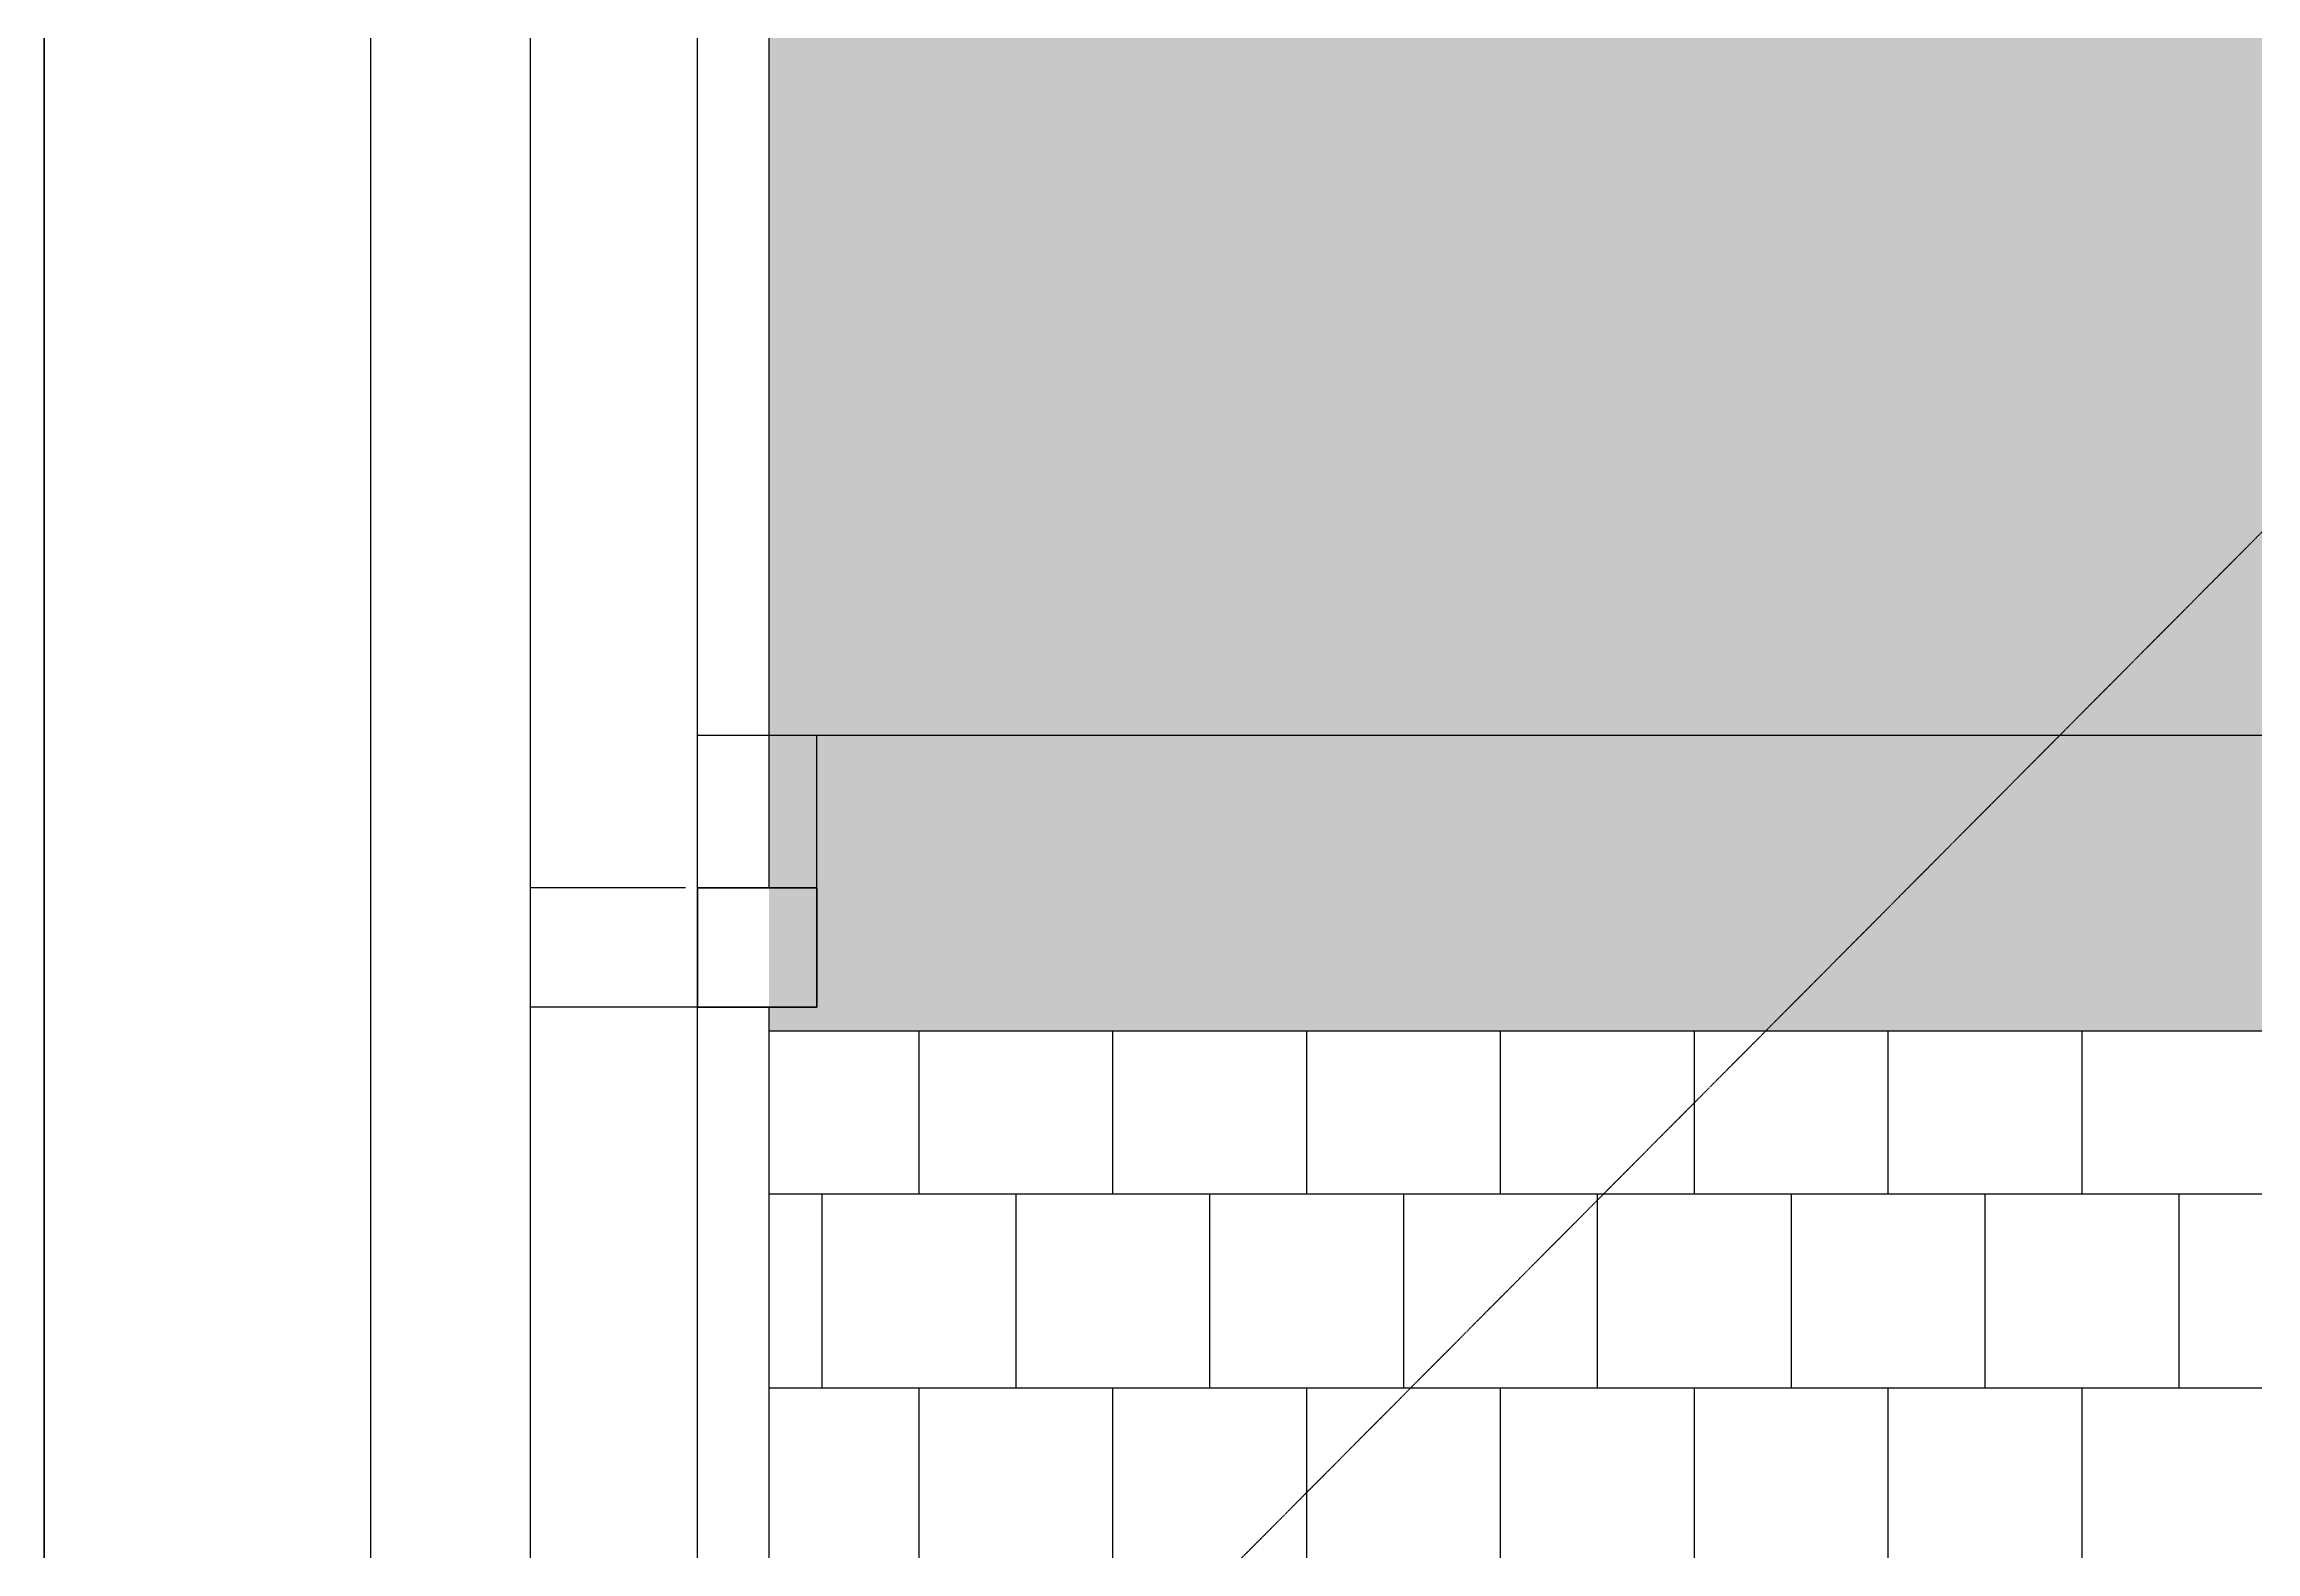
# Model space of a CAD drawing. Header units: millimetres. Extents: x -249630 to 95394, y -188036 to 109963.
# Drawn here: x -100853 to -95056, y 46676 to 50625 of the extents above; entities that cross this region are included whole.
import ezdxf

# ---------------------------------------------------------------- set-up
doc = ezdxf.new("R2010")
doc.units = ezdxf.units.MM
doc.header["$PDMODE"] = 2
doc.linetypes.add('HIDDEN2', pattern=[4.7625, 3.175, -1.5875])
for name, color, linetype in [('04', 4, 'Continuous'), ('Arboles', 86, 'Continuous'), ('cotas', 1, 'Continuous'), ('Layer2', 8, 'Continuous'), ('Layer8', 8, 'Continuous'), ('TERRAZA', 1, 'Continuous')]:
    doc.layers.add(name, color=color, linetype=linetype)
doc.layers.add('MUROS', color=6, linetype='Continuous', lineweight=60)
doc.styles.add('COTAS', font='arial.ttf', dxfattribs={"width": 1.1})
doc.dimstyles.new('COTA1-50', dxfattribs={"dimscale": 0.5, "dimtxt": 0.22, "dimasz": 0.12, "dimexe": 0.08, "dimexo": 0.05, "dimgap": 0.076, "dimtad": 2, "dimzin": 4, "dimdsep": 46, "dimtxsty": 'COTAS', "dimblk": 'ARCHTICK', "dimcen": -0.1, "dimclrd": 141, "dimclre": 141, "dimclrt": 11, "dimadec": 0, "dimazin": 0, "dimtfac": 1, "dimtix": 1, "dimtmove": 1, "dimatfit": 3, "dimfxl": 1, "dimtolj": 1, "dimtzin": 0, "dimarcsym": 0})

# ---------------------------------------------------------------- blocks, each defined once
blk = doc.blocks.new('_ArchTick')
at = {"color": 0, "linetype": 'ByBlock', "const_width": 0.15}
blk.add_lwpolyline([(-0.5, -0.5), (0.5, 0.5)], dxfattribs=at)
blk = doc.blocks.new('*D48')
at = {"layer": 'cotas', "color": 141, "lineweight": -2, "transparency": 16777216}
for p, q in [((-99171.8, 54540.3), (-99579.4, 54540.3)), ((-99579.4, 54540.3), (-99579.4, 48415.3)), ((-99171.8, 48415.3), (-99579.4, 48415.3))]:
    blk.add_line(p, q, dxfattribs=at)
at = {"layer": 'Defpoints', "color": 0, "transparency": 16777216}
for p in [(-99171.7, 54540.3), (-99579.4, 48415.3), (-99171.7, 48415.3)]:
    blk.add_point(p, dxfattribs=at)
at = {"layer": 'cotas', "color": 141, "lineweight": -2, "transparency": 16777216, "xscale": 0.06, "yscale": 0.06, "zscale": 0.06}
for p, rotation in [((-99579.4, 54540.3), 90), ((-99579.4, 48415.3), 270)]:
    blk.add_blockref('_ArchTick', p, dxfattribs=dict(at, rotation=rotation))
at = {"layer": 'cotas', "color": 11, "transparency": 16777216, "insert": (-99579.5, 51477.8), "char_height": 0.11, "attachment_point": 5, "rotation": 90, "style": 'COTAS'}
blk.add_mtext('\\A1;6125.00', dxfattribs=at)
blk = doc.blocks.new('*D49')
at = {"layer": 'cotas', "color": 141, "lineweight": -2, "transparency": 16777216}
for p, q in [((-99171.8, 48415.3), (-99579.4, 48415.3)), ((-99579.4, 48415.3), (-99579.4, 48102.8)), ((-99140.5, 48102.8), (-99579.4, 48102.8))]:
    blk.add_line(p, q, dxfattribs=at)
at = {"layer": 'Defpoints', "color": 0, "transparency": 16777216}
for p in [(-99171.7, 48415.3), (-99579.4, 48102.8), (-99140.5, 48102.8)]:
    blk.add_point(p, dxfattribs=at)
at = {"layer": 'cotas', "color": 141, "lineweight": -2, "transparency": 16777216, "xscale": 0.06, "yscale": 0.06, "zscale": 0.06}
for p, rotation in [((-99579.4, 48415.3), 90), ((-99579.4, 48102.8), 270)]:
    blk.add_blockref('_ArchTick', p, dxfattribs=dict(at, rotation=rotation))
at = {"layer": 'cotas', "color": 11, "transparency": 16777216, "insert": (-99579.5, 48259), "char_height": 0.11, "attachment_point": 5, "rotation": 90, "style": 'COTAS'}
blk.add_mtext('\\A1;312.50', dxfattribs=at)
blk = doc.blocks.new('*D50')
at = {"layer": 'cotas', "color": 141, "lineweight": -2, "transparency": 16777216}
for p, q in [((-99140.5, 48102.8), (-99579.4, 48102.8)), ((-99579.4, 48102.8), (-99579.4, 45852.8)), ((-99140.5, 45852.8), (-99579.4, 45852.8))]:
    blk.add_line(p, q, dxfattribs=at)
at = {"layer": 'Defpoints', "color": 0, "transparency": 16777216}
for p in [(-99140.5, 48102.8), (-99579.4, 45852.8), (-99140.5, 45852.8)]:
    blk.add_point(p, dxfattribs=at)
at = {"layer": 'cotas', "color": 141, "lineweight": -2, "transparency": 16777216, "xscale": 0.06, "yscale": 0.06, "zscale": 0.06}
for p, rotation in [((-99579.4, 48102.8), 90), ((-99579.4, 45852.8), 270)]:
    blk.add_blockref('_ArchTick', p, dxfattribs=dict(at, rotation=rotation))
at = {"layer": 'cotas', "color": 11, "transparency": 16777216, "insert": (-99579.5, 46977.8), "char_height": 0.11, "attachment_point": 5, "rotation": 90, "style": 'COTAS'}
blk.add_mtext('\\A1;2250.00', dxfattribs=at)
blk = doc.blocks.new('*D76')
at = {"layer": 'cotas', "color": 141, "lineweight": -2, "transparency": 16777216}
for p, q in [((-99579.4, 58040.3), (-99997.5, 58040.3)), ((-99997.4, 58040.3), (-99997.4, 29727.8)), ((-99579.4, 29727.8), (-99997.5, 29727.8))]:
    blk.add_line(p, q, dxfattribs=at)
at = {"layer": 'Defpoints', "color": 0, "transparency": 16777216}
for p in [(-99579.4, 58040.3), (-99997.4, 29727.8), (-99579.4, 29727.8)]:
    blk.add_point(p, dxfattribs=at)
at = {"layer": 'cotas', "color": 141, "lineweight": -2, "transparency": 16777216, "xscale": 0.06, "yscale": 0.06, "zscale": 0.06}
for p, rotation in [((-99997.4, 58040.3), 90), ((-99997.4, 29727.8), 270)]:
    blk.add_blockref('_ArchTick', p, dxfattribs=dict(at, rotation=rotation))
at = {"layer": 'cotas', "color": 11, "transparency": 16777216, "insert": (-99997.5, 43884), "char_height": 0.11, "attachment_point": 5, "rotation": 90, "style": 'COTAS'}
blk.add_mtext('\\A1;28312.50', dxfattribs=at)
blk = doc.blocks.new('*D77')
at = {"layer": 'cotas', "color": 141, "lineweight": -2, "transparency": 16777216}
for p, q in [((-99140.5, 48415.3), (-99140.5, 48815.3)), ((-99140.5, 48815.3), (-98828, 48815.3)), ((-98828, 48415.3), (-98828, 48815.3))]:
    blk.add_line(p, q, dxfattribs=at)
at = {"layer": 'Defpoints', "color": 0, "transparency": 16777216}
for p in [(-98828, 48815.3), (-99140.5, 48415.3), (-98828, 48415.3)]:
    blk.add_point(p, dxfattribs=at)
at = {"layer": 'cotas', "color": 141, "lineweight": -2, "transparency": 16777216, "xscale": 0.06, "yscale": 0.06, "zscale": 0.06, "rotation": 180}
blk.add_blockref('_ArchTick', (-99140.5, 48815.3), dxfattribs=at)
at = {"layer": 'cotas', "color": 141, "lineweight": -2, "transparency": 16777216, "xscale": 0.06, "yscale": 0.06, "zscale": 0.06}
blk.add_blockref('_ArchTick', (-98828, 48815.3), dxfattribs=at)
at = {"layer": 'cotas', "color": 11, "transparency": 16777216, "insert": (-98984.2, 48815.4), "char_height": 0.11, "attachment_point": 5, "style": 'COTAS'}
blk.add_mtext('\\A1;312.50', dxfattribs=at)
blk = doc.blocks.new('*D78')
at = {"layer": 'cotas', "color": 141, "lineweight": -2, "transparency": 16777216}
for p, q in [((-98828, 48415.3), (-98828, 48815.3)), ((-98828, 48815.3), (-94453, 48815.3)), ((-94453, 48415.3), (-94453, 48815.3))]:
    blk.add_line(p, q, dxfattribs=at)
at = {"layer": 'Defpoints', "color": 0, "transparency": 16777216}
for p in [(-94453, 48815.3), (-98828, 48415.3), (-94453, 48415.3)]:
    blk.add_point(p, dxfattribs=at)
at = {"layer": 'cotas', "color": 141, "lineweight": -2, "transparency": 16777216, "xscale": 0.06, "yscale": 0.06, "zscale": 0.06, "rotation": 180}
blk.add_blockref('_ArchTick', (-98828, 48815.3), dxfattribs=at)
at = {"layer": 'cotas', "color": 141, "lineweight": -2, "transparency": 16777216, "xscale": 0.06, "yscale": 0.06, "zscale": 0.06}
blk.add_blockref('_ArchTick', (-94453, 48815.3), dxfattribs=at)
at = {"layer": 'cotas', "color": 11, "transparency": 16777216, "insert": (-96640.5, 48815.4), "char_height": 0.11, "attachment_point": 5, "style": 'COTAS'}
blk.add_mtext('\\A1;4375.00', dxfattribs=at)

msp = doc.modelspace()

# ---------------------------------------------------------------- hatches: boundary and pattern name
at = {"layer": 'Arboles'}
h = msp.add_hatch(dxfattribs=at)
h.set_pattern_fill('AR-SAND', color=256, scale=5, angle=45, style=0, double=1)
h.set_pattern_definition([(82.5, (-230894.77, -222643.12), (-178.69067, 167.37674), [0, -193.04, 0, -215.9, 0, -206.375]), (52.5, (-230894.77, -222643.12), (-94.50546, 412.36643), [0, -104.14, 0, -173.99, 0, -66.675]), (12.5, (-231005.23, -222753.58), (279.14991, 280.16616), [0, -63.5, 0, -228.6, 0, -298.45]), (2.5, (-231005.23, -222753.58), (191.14055, 348.7754), [0, -31.75, 0, -149.86, 0, -171.45])])
h.paths.add_polyline_path([(-97702.993, 54540.273), (-98952.993, 54540.273), (-98952.993, 48040.273), (-87827.993, 48040.273), (-87827.993, 54540.273), (-93577.993, 54540.273)])
h.paths.add_polyline_path([(-94250.928, 50615.169, -1), (-94467.279, 50615.169, -1)], flags=16)
h.paths.add_polyline_path([(-94258.806, 50628.764), (-93048.928, 50628.764), (-93048.928, 50839.375), (-94258.806, 50839.375)], flags=24)
h.paths.add_polyline_path([(-94642.257, 50848.675), (-92877.939, 50848.675), (-92877.939, 51124.471), (-94642.257, 51124.471)], flags=24)
at = {"layer": 'Layer8'}
h = msp.add_hatch(dxfattribs=at)
h.set_pattern_fill('AR-B88', color=256, scale=2.5, angle=180, style=0)
h.set_pattern_definition([(180, (-230894.77, -222643.1), (-6e-14, -508), []), (270, (-230894.77, -222643.12), (254, -508), [508, -508])])
h.paths.add_polyline_path([(-96340.683, 48040.273), (-98827.993, 45540.273), (-98390.493, 45540.273), (-95577.993, 45540.273), (-95577.993, 45503.341), (-95526.856, 45503.341), (-95526.856, 45437.784), (-94504.129, 45437.784), (-94504.129, 45503.341), (-94452.993, 45503.341), (-94452.993, 45540.273), (-94452.993, 45852.773), (-94140.493, 45852.773), (-94140.493, 45540.273), (-92140.493, 45540.273), (-92140.493, 45503.341), (-92089.356, 45503.341), (-92089.356, 45440.841), (-91066.629, 45440.841), (-91066.629, 45503.341), (-91015.493, 45503.341), (-91015.493, 45540.273), (-89765.493, 45540.273), (-89765.493, 45852.773), (-89452.993, 45852.773), (-89452.993, 45540.273), (-89452.993, 45500.184), (-89415.652, 45500.184, -0.39496956), (-88465.619, 46476.103), (-88465.619, 46476.826), (-88428.056, 46476.826), (-88428.056, 45500.184), (-88390.493, 45500.184), (-88390.493, 45540.273), (-86577.993, 45540.273), (-90015.493, 48040.273)])
h.paths.add_polyline_path([(-98952.993, 48040.273), (-98952.993, 45852.773), (-98827.993, 45852.773), (-98827.993, 45540.273), (-96340.683, 48040.273)])
h.paths.add_polyline_path([(-88465.619, 46476.103, 0.39496956), (-89415.652, 45500.184), (-89415.43, 45500.184), (-89415.43, 45451.889), (-89404.697, 45451.889), (-89404.697, 45392.861), (-89452.993, 45392.861), (-89452.993, 45352.773), (-88390.493, 45352.773), (-88390.493, 45392.861), (-88438.788, 45392.861), (-88438.788, 45451.889), (-88428.056, 45451.889), (-88428.056, 45500.184), (-88465.619, 45500.184)])
h.paths.add_polyline_path([(-90015.493, 48040.273), (-86577.993, 45540.273), (-86577.993, 48040.273)])
h.paths.add_polyline_path([(-93898.382, 46833.381), (-92940.087, 46833.381), (-92940.087, 47095.881), (-93898.382, 47095.881)], flags=24)

# ---------------------------------------------------------------- linework, layer by layer
at = {"layer": '04'}
for p, q in [((-99140.493, 48415.273), (-99140.493, 54540.273)), ((-98952.993, 48415.273), (-98952.993, 54540.273)), ((-99140.493, 45540.273), (-99140.493, 48102.773)), ((-98952.993, 45852.773), (-98952.993, 48102.773))]:
    msp.add_line(p, q, dxfattribs=at)
at = {"layer": 'Layer2', "linetype": 'HIDDEN2', "ltscale": 0.15}
msp.add_lwpolyline([(-86577.993, 57852.773), (-98827.993, 45540.273)], dxfattribs=at)
at = {"layer": 'MUROS'}
for points in [[(-100852.68, 23273.832), (-44521.546, 23273.832), (-44521.546, 60773.832), (-100852.68, 60773.832)], [(-99140.493, 48102.773), (-98827.993, 48102.773), (-98827.993, 48415.273), (-99140.493, 48415.273)]]:
    msp.add_lwpolyline(points, close=True, dxfattribs=at)
at = {"layer": 'TERRAZA'}
msp.add_line((-98952.993, 48040.273), (-86577.993, 48040.273), dxfattribs=at)

# ---------------------------------------------------------------- dimensions: what is measured, and where the dimension line sits
at = {"layer": 'cotas'}
for base, p1, p2, picture, middle in [((-99997.442, 29727.773), (-99579.385, 58040.273), (-99579.385, 29727.773), '*D76', (-99997.537, 43884.023)), ((-99579.385, 48415.273), (-99171.743, 54540.273), (-99171.743, 48415.273), '*D48', (-99579.479, 51477.773)), ((-99579.385, 48102.773), (-99171.743, 48415.273), (-99140.493, 48102.773), '*D49', (-99579.479, 48259.023)), ((-99579.385, 45852.773), (-99140.493, 48102.773), (-99140.493, 45852.773), '*D50', (-99579.479, 46977.773))]:
    dim = msp.add_linear_dim(base=base, p1=p1, p2=p2, angle=90, dimstyle='COTA1-50', dxfattribs=at)
    dim.commit()
    dim.dimension.update_dxf_attribs({"geometry": picture, "text_midpoint": middle})
for base, p1, p2, picture, middle in [((-98827.993, 48815.279), (-99140.493, 48415.273), (-98827.993, 48415.273), '*D77', (-98984.243, 48815.373)), ((-94452.993, 48815.279), (-98827.993, 48415.273), (-94452.993, 48415.273), '*D78', (-96640.493, 48815.373))]:
    dim = msp.add_linear_dim(base=base, p1=p1, p2=p2, dimstyle='COTA1-50', dxfattribs=at)
    dim.commit()
    dim.dimension.update_dxf_attribs({"geometry": picture, "text_midpoint": middle})

doc.saveas('drawing.dxf')
